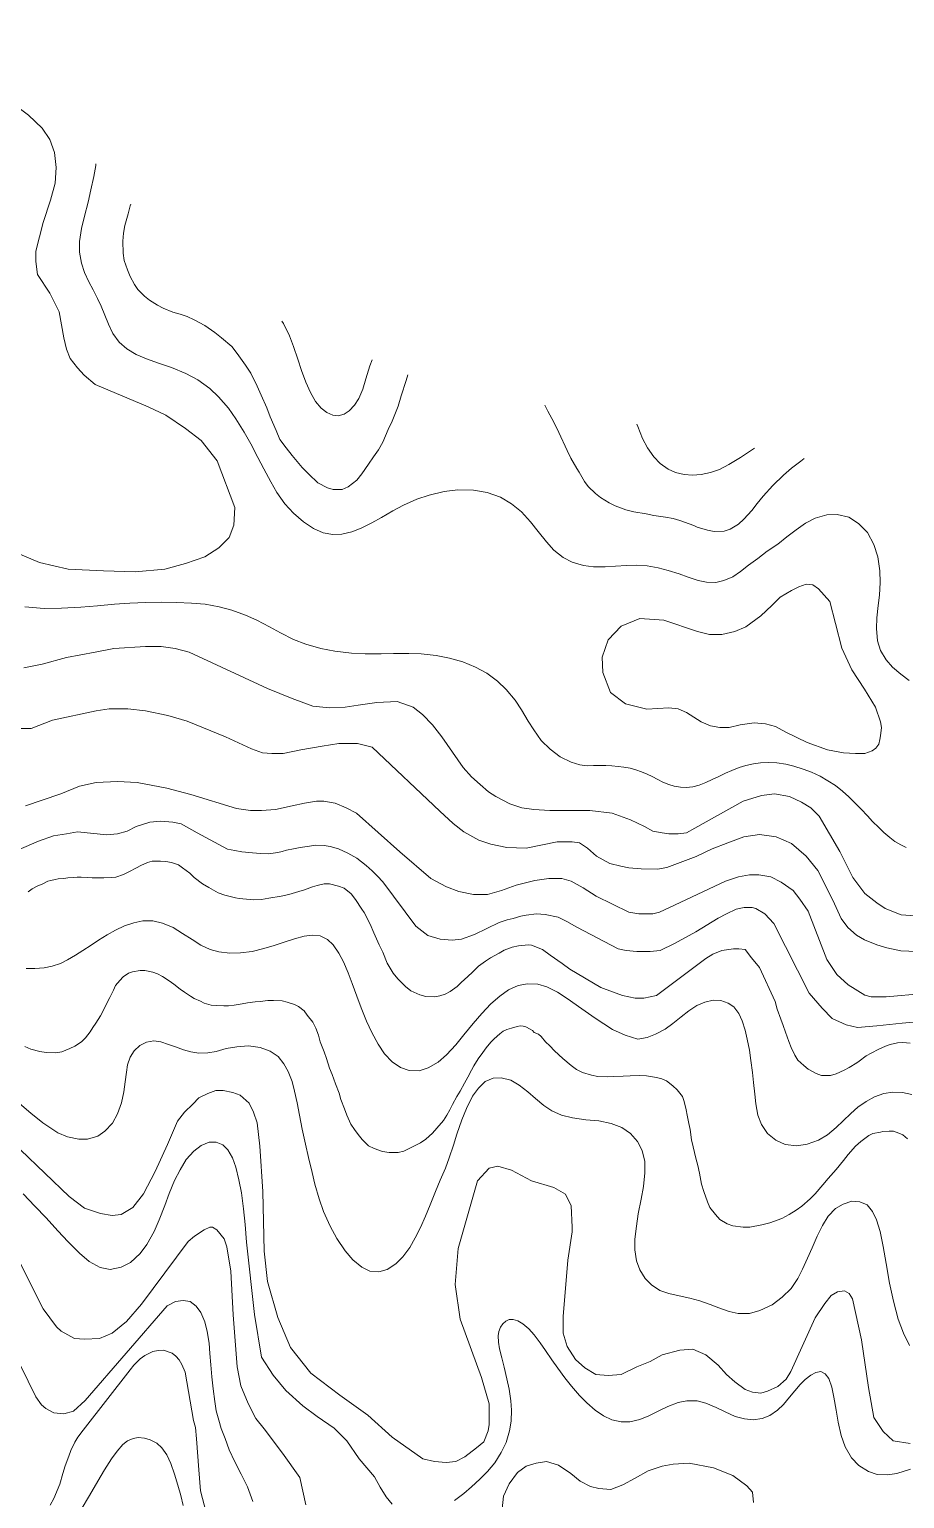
# Model space of a CAD drawing. Header units: metres. Extents: x 548946 to 557077, y 1838800 to 1845419.
# Drawn here: x 554197 to 554606, y 1843714 to 1844402 of the extents above; entities that cross this region are included whole.
import ezdxf

# ---------------------------------------------------------------- set-up
doc = ezdxf.new("R2010")
doc.units = ezdxf.units.M
doc.header["$LTSCALE"] = 28
doc.layers.add('1', color=7, linetype='Continuous', lineweight=13)
doc.layers.add('2', color=7, linetype='Continuous', lineweight=13)

msp = doc.modelspace()

# ---------------------------------------------------------------- linework, layer by layer
at = {"layer": '1'}
for points in [[(554227.78, 1844338.64), (554227.66, 1844337.78), (554226.78, 1844332.63), (554225.45, 1844326.5), (554224.12, 1844320.75), (554222.4, 1844314.2), (554221.02, 1844308.37), (554220.09, 1844302.35), (554220.02, 1844297.36), (554220.94, 1844292.2), (554222.44, 1844287.84), (554224.43, 1844283.35), (554226.46, 1844279.61), (554228.49, 1844275.67), (554230.22, 1844272.05), (554231.88, 1844267.82), (554233.59, 1844263.58), (554235.67, 1844259.2), (554238.65, 1844255.22), (554242.14, 1844252.02), (554246.54, 1844249.37), (554251.39, 1844247.45), (554257.09, 1844245.44), (554263.18, 1844243.36), (554269.74, 1844240.5), (554275.44, 1844237.6), (554281.08, 1844233.51), (554285.16, 1844229.67), (554289.7, 1844224.28), (554293.19, 1844219.35), (554297.11, 1844213.08), (554300.27, 1844207.62), (554303.56, 1844201.29), (554306.34, 1844195.9), (554309.5, 1844189.87), (554312.43, 1844184.88), (554316.17, 1844179.58), (554320.16, 1844175.21), (554324.82, 1844171.11), (554329.51, 1844168.09), (554334.02, 1844166.04), (554338.53, 1844165.18), (554342.71, 1844165.32)], [(554305.05, 1844230.42), (554303.24, 1844234.59), (554300.25, 1844240.72), (554297.73, 1844244.43), (554293.87, 1844249.89), (554291.31, 1844253.12), (554286.56, 1844257.24), (554283.41, 1844259.74), (554278.66, 1844263.01), (554273.78, 1844265.68), (554270.37, 1844267.2), (554267.11, 1844268.25), (554263.66, 1844269.29), (554259.16, 1844271.15), (554256.53, 1844272.56), (554252.84, 1844274.81), (554250.43, 1844276.72), (554247.42, 1844279.8), (554245.82, 1844282.1), (554243.76, 1844285.95), (554242.46, 1844289.04), (554241, 1844293.44), (554240.42, 1844296.81), (554240.34, 1844302.51), (554240.69, 1844306.17), (554241.22, 1844309.84), (554242.89, 1844315.18), (554243.8, 1844318.9), (554244.04, 1844319.76)], [(554314.74, 1844265.01), (554315.45, 1844263.9), (554318.22, 1844258.21), (554320.21, 1844253.11), (554322.19, 1844247.28), (554323.94, 1844241.97), (554325.86, 1844236.5), (554328.07, 1844231.57), (554330.43, 1844227.5), (554333.16, 1844224.26), (554335.72, 1844222.26), (554338.56, 1844221.02), (554341.03, 1844220.76), (554343.79, 1844221.49), (554346.16, 1844223.01), (554348.75, 1844225.66), (554350.68, 1844228.84), (554352.58, 1844233.26), (554353.99, 1844237.96), (554355.89, 1844244.15), (554356.91, 1844247)], [(554373.69, 1844239.84), (554372.82, 1844237.22), (554370.59, 1844230.11), (554369.06, 1844225.18), (554366.32, 1844218.29), (554364.5, 1844214.28), (554361.92, 1844208.46), (554359.95, 1844204.9), (554357.66, 1844201.6), (554355.29, 1844198.18), (554352.11, 1844193.53), (554349.78, 1844190.6), (554345.76, 1844187.48), (554342.94, 1844186.3), (554338.77, 1844186.2), (554336.01, 1844187.03), (554331.55, 1844189.37), (554327.27, 1844193.45), (554324.26, 1844196.53), (554319.62, 1844202.1), (554316.72, 1844205.76), (554313.81, 1844209.62), (554312.08, 1844213.9), (554309.26, 1844220.24), (554307.64, 1844224.43), (554305.05, 1844230.42)], [(554516.95, 1844166.6), (554513.83, 1844167.2), (554509, 1844168.65), (554507.39, 1844169.41), (554500.93, 1844171.82), (554497.69, 1844172.68), (554494.09, 1844173.32), (554488.68, 1844174.03), (554485.06, 1844174.86), (554479.33, 1844175.82), (554475.61, 1844176.73), (554470.63, 1844178.63), (554467.81, 1844180.02), (554463.81, 1844182.52), (554461.4, 1844184.43), (554457.99, 1844187.66), (554456.29, 1844190.03), (554453.79, 1844194.41), (554452.74, 1844196.1), (554449.9, 1844200.92), (554448.15, 1844204.53), (554444.24, 1844212.93), (554441.89, 1844217.71), (554439.19, 1844222.92), (554437.69, 1844225.79)], [(554480.79, 1844216.89), (554481.17, 1844215.7), (554483.38, 1844210.2), (554485.67, 1844205.82), (554488.7, 1844201.54), (554491.68, 1844198.43), (554495.39, 1844195.77), (554498.87, 1844194.22), (554502.84, 1844193.25), (554506.76, 1844193.04), (554510.82, 1844193.26), (554515.26, 1844194.2), (554519.42, 1844195.69), (554523.86, 1844197.92), (554529.28, 1844201.22), (554534.43, 1844204.7), (554535.73, 1844205.54)], [(554559.08, 1844200.72), (554557.45, 1844199.52), (554553.16, 1844196.26), (554549.35, 1844192.97), (554544.29, 1844188.11), (554539.81, 1844183.12), (554537.06, 1844179.67), (554534.57, 1844176.52), (554530.76, 1844172.37), (554528.26, 1844170.09), (554524.34, 1844167.74), (554521.58, 1844166.85), (554516.95, 1844166.6)], [(554342.71, 1844165.32), (554347.38, 1844166.46), (554351.78, 1844168.13), (554356.76, 1844170.62), (554361.26, 1844173.18), (554366.62, 1844176.24), (554371.64, 1844178.92), (554377.81, 1844181.68), (554383.64, 1844183.69), (554390.65, 1844185.33), (554397.09, 1844186.09), (554404.4, 1844185.96), (554410.69, 1844184.91), (554416.96, 1844182.76), (554422.18, 1844179.61), (554426.81, 1844175.79), (554431.04, 1844171.08), (554434.61, 1844166.61), (554438.52, 1844161.74), (554441.97, 1844157.94), (554446.36, 1844154.46), (554450.58, 1844152.27), (554455.8, 1844150.73), (554460.51, 1844150.17), (554465.98, 1844150.11), (554470.75, 1844150.4), (554475.88, 1844150.75), (554480.72, 1844150.8), (554485.56, 1844150.5), (554490.71, 1844149.59), (554495.4, 1844148.39), (554500.54, 1844146.75), (554504.81, 1844145.22), (554509.44, 1844143.73), (554513.38, 1844142.93), (554517.74, 1844142.82), (554521.5, 1844143.66), (554525.63, 1844145.49), (554529.18, 1844147.89), (554533.03, 1844150.87), (554537.34, 1844154.01), (554541.73, 1844157.35), (554546.64, 1844160.72), (554550.9, 1844164.17), (554555.22, 1844167.41), (554559.61, 1844170.52), (554564.09, 1844172.81), (554569.58, 1844174.37), (554574.49, 1844174.57), (554579.91, 1844173.32), (554584.4, 1844170.41), (554588.57, 1844166.16), (554591.54, 1844160.53), (554593.45, 1844154.74), (554594.38, 1844148.19), (554594.52, 1844142.83), (554594.21, 1844136.82), (554593.67, 1844132.04), (554593.07, 1844126.2), (554592.85, 1844121.22), (554593.38, 1844115.52), (554594.79, 1844111), (554597.38, 1844106.56), (554600.41, 1844103.22), (554604.3, 1844099.89)], [(554457.58, 1844056.99), (554454.03, 1844057.45), (554450.02, 1844058.65), (554444.91, 1844061.14), (554440.15, 1844064.87), (554435.96, 1844068.86), (554432.52, 1844073.78), (554429.99, 1844077.97), (554426.77, 1844083.26), (554423.79, 1844087.7), (554419.68, 1844092.75), (554415.65, 1844096.67), (554410.55, 1844100.43), (554405.25, 1844103.2), (554399.38, 1844105.59), (554393.06, 1844107.35), (554386.94, 1844108.58), (554379.95, 1844109.33), (554374.11, 1844109.58), (554366.96, 1844109.52), (554361.13, 1844109.39), (554353.65, 1844109.37), (554347.22, 1844109.71), (554339.47, 1844110.6), (554332.93, 1844111.87), (554325.92, 1844113.92), (554320.16, 1844116.17), (554314.08, 1844119.16), (554308.92, 1844121.96), (554303.06, 1844125.08), (554297.7, 1844127.55), (554291.29, 1844129.88), (554285.38, 1844131.4), (554278.81, 1844132.56), (554272.46, 1844133.15), (554265.47, 1844133.46), (554258.35, 1844133.5), (554251.04, 1844133.37), (554243.6, 1844133.04), (554236.41, 1844132.57), (554228.43, 1844131.89), (554220.71, 1844131.25), (554211.69, 1844130.75), (554203.57, 1844130.68), (554194.43, 1844131.35)], [(554193.97, 1844102.82), (554202.67, 1844104.56), (554213.97, 1844107.61), (554227.44, 1844110.23), (554236.14, 1844111.97), (554250.92, 1844112.84), (554258.31, 1844112.84), (554264.83, 1844111.97), (554271.35, 1844110.23), (554308.08, 1844093.15), (554319.6, 1844088.43), (554329.17, 1844084.94), (554336.99, 1844084.07), (554344.38, 1844084.5), (554350.47, 1844085.38), (554359.16, 1844086.68), (554368.73, 1844087.12), (554376.12, 1844084.5), (554380.46, 1844081.02), (554385.25, 1844076.22), (554389.59, 1844070.55), (554399.59, 1844056.17), (554403.5, 1844051.81), (554407.42, 1844048.32), (554411.33, 1844044.83), (554414.81, 1844042.65), (554421.33, 1844039.16), (554426.98, 1844037.42), (554432.63, 1844036.55), (554440.02, 1844036.11), (554446.54, 1844036.11), (554452.63, 1844036.11), (554458.71, 1844036.11), (554469.15, 1844034.8), (554477.84, 1844031.75), (554484.36, 1844028.7), (554488.27, 1844026.52), (554492.62, 1844025.65), (554495.66, 1844025.21), (554500.01, 1844025.21), (554503.92, 1844025.65), (554507.84, 1844027.83)], [(554604.3, 1844099.89), (554608.12, 1844097)], [(554611.66, 1843970.22), (554604.21, 1843970.49), (554597.74, 1843971.92), (554592.99, 1843973.28), (554587.25, 1843975.69), (554583.45, 1843977.76), (554579.45, 1843981.45), (554576.29, 1843985.63), (554573.24, 1843992.49), (554569.76, 1843999.44), (554565.4, 1844008.08), (554559.94, 1844014.74), (554553.1, 1844020.72), (554545.86, 1844023.81), (554538.14, 1844024.83), (554530.74, 1844023.86), (554523.3, 1844020.98), (554516.01, 1844018.26), (554508.44, 1844014.67), (554494.79, 1844009.52), (554490.45, 1844008.65), (554482.83, 1844008.82), (554476.97, 1844009.24), (554473.2, 1844010.08), (554468.17, 1844011.34), (554461.89, 1844014.7), (554457.7, 1844018.48), (554453.94, 1844021), (554450.58, 1844021.42), (554443.47, 1844021.42), (554428.99, 1844018.46), (554420, 1844018.85), (554412.42, 1844020.32), (554406.91, 1844022.27), (554399.84, 1844026.21), (554394.88, 1844030.07), (554388.55, 1844035.79), (554356.99, 1844065.76), (554350.03, 1844067.5), (554341.34, 1844067.5), (554333.52, 1844066.19), (554323.52, 1844064.45), (554315.26, 1844062.71), (554310.04, 1844062.71), (554305.69, 1844063.14), (554300.48, 1844064.89), (554288.31, 1844070.55), (554270.48, 1844077.97), (554261.35, 1844080.58), (554250.92, 1844082.76), (554242.66, 1844083.63), (554233.97, 1844083.63), (554227.88, 1844082.76), (554207.45, 1844078.4), (554197.45, 1844074.48), (554189.62, 1844074.48)], [(554606.66, 1844018.79), (554604.18, 1844019.99), (554601.41, 1844021.66), (554599.03, 1844023.49), (554596.27, 1844025.8), (554593.87, 1844028.15), (554591.05, 1844030.96), (554588.59, 1844033.58), (554585.67, 1844036.66), (554583.06, 1844039.39), (554579.93, 1844042.53), (554576.99, 1844045.12), (554573.65, 1844047.84), (554570.16, 1844050.04), (554566.54, 1844052.12), (554562.43, 1844053.97), (554558.6, 1844055.48), (554554.22, 1844056.86), (554550.42, 1844057.76), (554546.21, 1844058.39), (554542.56, 1844058.55), (554538.65, 1844058.36), (554535.27, 1844057.89), (554531.7, 1844057.1), (554528.62, 1844056.18), (554525.23, 1844054.9), (554522.23, 1844053.57), (554519.05, 1844052.05), (554516.04, 1844050.59), (554513.06, 1844049.22), (554509.88, 1844048.03), (554507, 1844047.26), (554503.79, 1844046.86), (554501.12, 1844046.97), (554498.14, 1844047.48), (554495.67, 1844048.28), (554492.9, 1844049.42), (554490.58, 1844050.6), (554487.92, 1844051.96), (554485.56, 1844053.13), (554482.94, 1844054.24), (554480.33, 1844055.11), (554477.66, 1844055.84), (554474.75, 1844056.41), (554472.07, 1844056.75), (554469.03, 1844057.01), (554466.31, 1844057.1), (554463.2, 1844057.15), (554460.44, 1844057.1), (554457.58, 1844056.99)], [(554237.88, 1844049.63), (554227.88, 1844049.19), (554220.05, 1844047.45), (554211.36, 1844043.96), (554202.67, 1844040.91), (554194.84, 1844038.29)], [(554632.63, 1843952.06), (554597.39, 1843948.92), (554590.43, 1843948.92), (554587.39, 1843949.79), (554579.56, 1843954.59), (554574.35, 1843959.38), (554569.56, 1843966.36), (554560.87, 1843989.03), (554556.96, 1843994.7), (554553.91, 1843998.62), (554548.26, 1844002.54), (554543.48, 1844005.16), (554537.83, 1844006.03), (554533.48, 1844006.03), (554528.27, 1844005.16), (554522.18, 1844002.98), (554496.1, 1843990.77), (554491.32, 1843988.59), (554488.27, 1843987.72), (554481.75, 1843987.72), (554476.97, 1843988.59), (554461.76, 1843996), (554455.67, 1843999.93), (554450.02, 1844002.98), (554445.67, 1844004.29), (554439.59, 1844004.29), (554433.07, 1844003.42), (554424.37, 1844001.24), (554417.42, 1843998.62), (554410.89, 1843996.88), (554404.37, 1843996.88), (554397.42, 1843998.18), (554391.77, 1844000.36), (554384.38, 1844004.29), (554369.96, 1844016.77), (554349.6, 1844034.8), (554344.82, 1844037.42), (554339.6, 1844039.6), (554334.39, 1844040.47), (554330.91, 1844040.47), (554325.26, 1844039.6), (554319.6, 1844038.29), (554311.78, 1844036.55), (554305.26, 1844036.11), (554300.04, 1844036.11), (554293.52, 1844036.98), (554272.22, 1844043.53), (554260.92, 1844046.58), (554247.01, 1844049.19), (554237.88, 1844049.63)], [(554507.84, 1844027.83), (554530.44, 1844040.47), (554539.13, 1844043.09), (554545.22, 1844043.96), (554552.18, 1844042.65), (554557.83, 1844040.04), (554562.17, 1844037.42), (554566.09, 1844033.5), (554575.65, 1844016.93), (554581.74, 1844004.72), (554587.39, 1843997.31), (554593.04, 1843992.95), (554596.95, 1843990.34), (554604.34, 1843987.28), (554610.86, 1843986.85)], [(554445.77, 1843964.58), (554440.14, 1843968.45), (554436.57, 1843971.05), (554431.55, 1843973.09), (554430.11, 1843973.2), (554425.39, 1843972.8), (554422.41, 1843972.23), (554418.7, 1843970.72), (554416.29, 1843969.37), (554412.37, 1843967.16), (554409.99, 1843965.62), (554406.77, 1843963.22), (554403.96, 1843960.48), (554401.74, 1843958.49), (554398.66, 1843955.63), (554396.7, 1843953.76), (554393.37, 1843951.44), (554391.05, 1843950.19), (554388.57, 1843949.41), (554386.16, 1843948.91), (554382.12, 1843949.17), (554379.27, 1843949.86), (554375.02, 1843951.81), (554372.49, 1843953.78), (554368.99, 1843957.34), (554366.85, 1843960.03), (554363.98, 1843964.63), (554361.91, 1843969.8), (554360.23, 1843973.31), (554357.81, 1843978.92), (554356.06, 1843982.99), (554353.29, 1843988.36), (554352.14, 1843989.93), (554349.09, 1843994.5), (554347.13, 1843997.21), (554343.86, 1843999.76), (554341.17, 1844000.66), (554337.02, 1844001.86), (554334.55, 1844001.74), (554331.3, 1844001.05), (554329.1, 1844000.39), (554325.36, 1843999.06), (554322.61, 1843998.15), (554317.91, 1843996.89), (554314.39, 1843996.07), (554308.7, 1843995.07), (554305.16, 1843994.44), (554301.54, 1843994.37), (554294.7, 1843994.94), (554293.05, 1843995.21), (554288.12, 1843996.5), (554284.93, 1843997.62), (554280.53, 1844000.03), (554277.65, 1844001.76), (554273.74, 1844004.8), (554271.68, 1844006.74), (554268.31, 1844009.36), (554266.32, 1844010.73), (554263.13, 1844011.86), (554260.41, 1844012.28), (554257.92, 1844012.35), (554254.02, 1844012.34), (554251.89, 1844011.79), (554248.82, 1844010.45), (554246.69, 1844009.23), (554243.1, 1844007.45), (554240.59, 1844006.18), (554237.11, 1844004.98), (554235.05, 1844004.72), (554231.44, 1844004.65), (554229.35, 1844004.58), (554226, 1844004.64), (554223.7, 1844004.73), (554220.82, 1844004.94), (554219, 1844005), (554217.5, 1844004.81), (554214.58, 1844004.54), (554212.7, 1844004.31), (554210.16, 1844004.08), (554208.76, 1844003.81), (554206.72, 1844003.37), (554205.24, 1844002.99), (554202.65, 1844001.62), (554200.65, 1844000.8), (554197.87, 1843999.4), (554196.03, 1843998.12)], [(554416.65, 1843949.32), (554412.48, 1843945.73), (554408.18, 1843941.11), (554404.22, 1843936.48), (554399.87, 1843931.11), (554396.14, 1843926.56), (554391.77, 1843921.88), (554387.86, 1843918.45), (554383.14, 1843915.67), (554378.95, 1843914.37), (554374.27, 1843914.49), (554370.24, 1843915.91), (554366.24, 1843918.6), (554362.77, 1843922.36), (554359.69, 1843926.76), (554356.74, 1843932.26), (554354.3, 1843937.56), (554351.76, 1843943.84), (554349.74, 1843949.24), (554347.58, 1843955.25), (554345.73, 1843960.18), (554343.53, 1843965.4), (554341.41, 1843969.44), (554338.69, 1843973.25), (554336.04, 1843975.73), (554332.68, 1843977.42), (554329.13, 1843977.73), (554325.14, 1843977.34), (554320.65, 1843976.05), (554316.31, 1843974.67), (554311.19, 1843972.9), (554306.27, 1843971.5), (554300.83, 1843970.22), (554295.4, 1843969.49), (554290.37, 1843969.32), (554285.31, 1843969.93), (554281.12, 1843971.17), (554276.78, 1843973.15), (554272.8, 1843975.74), (554268.31, 1843978.61), (554263.82, 1843981.38), (554258.86, 1843983.35), (554254.44, 1843984.48), (554249.74, 1843984.47), (554245.55, 1843983.62), (554241.13, 1843982.19), (554236.89, 1843980.11), (554233.04, 1843977.94), (554229.03, 1843975.39), (554225.58, 1843973.12), (554221.66, 1843970.57), (554218.21, 1843968.38), (554214.48, 1843966.22), (554211.11, 1843964.57), (554207.31, 1843963.3), (554203.62, 1843962.57), (554199.25, 1843962.28), (554195.14, 1843962.27)], [(554608.57, 1843927.29), (554605.1, 1843927.62), (554602.64, 1843927.5), (554599.31, 1843926.71), (554597.12, 1843925.86), (554593.97, 1843924.42), (554590.38, 1843922.63), (554588.06, 1843921.39), (554584.75, 1843918.88), (554583.61, 1843918.07), (554580.07, 1843915.91), (554577.75, 1843914.66), (554574.05, 1843912.96), (554571.39, 1843912.15), (554567.11, 1843912.09), (554564.61, 1843913.02), (554560.92, 1843915.04), (554558.89, 1843916.78), (554556, 1843919.38), (554554.67, 1843921.59), (554552.89, 1843925.18), (554551.87, 1843928.01), (554550.36, 1843932.4), (554549.21, 1843935.49), (554548.17, 1843938.51), (554546.43, 1843943.25), (554545.42, 1843946.74), (554538.12, 1843962.62), (554534.35, 1843967.24), (554531.42, 1843971.02), (554528.49, 1843971.44), (554525.97, 1843971.44), (554520.53, 1843970.6), (554516.34, 1843968.92), (554512.99, 1843966.82), (554489.96, 1843949.6), (554484.09, 1843948.34), (554479.91, 1843948.34), (554474.04, 1843949.6), (554469.44, 1843951.28), (554463.99, 1843953.38), (554449.34, 1843961.97), (554445.77, 1843964.58)], [(554194.52, 1843925.69), (554197.34, 1843924.52), (554201.49, 1843923.32), (554204.5, 1843922.84), (554208.89, 1843922.82), (554211.79, 1843923.28), (554215.61, 1843924.71), (554217.85, 1843925.85), (554221.02, 1843927.96), (554222.9, 1843929.72), (554225.11, 1843932.57), (554226.38, 1843934.64), (554227.75, 1843936.62), (554229.9, 1843940.04), (554231.12, 1843942.48), (554233.03, 1843946.24), (554234.25, 1843948.68), (554235.91, 1843952.13), (554236.89, 1843954.25), (554238.88, 1843956.6), (554240.49, 1843958.23), (554243.03, 1843959.98), (554244.94, 1843960.7), (554248.41, 1843961.23), (554250.68, 1843961.32), (554254.31, 1843960.53), (554256.51, 1843959.67), (554258.85, 1843958.53), (554262.07, 1843956.36), (554264.16, 1843954.91), (554267.22, 1843952.53), (554269.21, 1843951.15), (554272.01, 1843949.31), (554273.78, 1843948.1), (554276.7, 1843946.85), (554278.43, 1843946.02), (554281.6, 1843945.08), (554284, 1843944.9), (554287.56, 1843944.68), (554289.83, 1843944.78), (554292.38, 1843945), (554296.11, 1843945.66), (554298.71, 1843946.17), (554302.28, 1843946.62)], [(554609.39, 1843903.21), (554604.99, 1843904.21), (554600.55, 1843904.29), (554596.35, 1843903.73), (554591.87, 1843902.14), (554588.06, 1843900.05), (554584.05, 1843897.28), (554580.79, 1843894.36), (554577.28, 1843891.01), (554574.03, 1843887.77), (554569.88, 1843884.45), (554565.66, 1843881.88), (554560.4, 1843879.97), (554555.57, 1843879.33), (554550.21, 1843879.93), (554545.78, 1843881.85), (554541.83, 1843884.95), (554539.12, 1843889.25), (554537.4, 1843893.59), (554536.39, 1843898.88), (554535.9, 1843903.35), (554535.34, 1843908.9), (554534.87, 1843913.6), (554534.15, 1843919.23), (554533.44, 1843924), (554532.43, 1843929.14), (554531.42, 1843933.38), (554529.95, 1843937.79), (554528.39, 1843941.17), (554526.09, 1843944.22), (554523.4, 1843946.04), (554520.08, 1843947.21), (554516.43, 1843947.32), (554512.59, 1843946.51), (554508.83, 1843944.96), (554505.02, 1843942.38), (554501.53, 1843939.66), (554497.56, 1843936.44), (554493.93, 1843933.83), (554489.55, 1843931.42), (554485.54, 1843929.98), (554481.18, 1843929.2), (554475.36, 1843931.05), (554469.39, 1843933.67), (554461.25, 1843938.99), (554454.97, 1843943.28), (554448.1, 1843948.2), (554443.65, 1843951.12), (554438.7, 1843953.59), (554434.44, 1843954.88), (554429.59, 1843955.08), (554425.32, 1843954.18), (554420.8, 1843952.23), (554416.65, 1843949.32)], [(554302.28, 1843946.62), (554304.64, 1843946.82), (554308.2, 1843947.27), (554310.88, 1843947.22), (554314.81, 1843947.05), (554317.26, 1843946.49), (554320.64, 1843945.39), (554322.57, 1843944.4), (554325.11, 1843942.43), (554326.6, 1843940.42), (554329.21, 1843937.03), (554330.61, 1843934.25), (554331.87, 1843931.07), (554332.64, 1843927.93), (554334.46, 1843923.29), (554335.53, 1843920.09), (554337.06, 1843915.52), (554338.18, 1843912.61), (554339.87, 1843908.24), (554341.46, 1843903.96), (554342.31, 1843900.92), (554344, 1843896.56), (554345.05, 1843893.55), (554347.01, 1843889.31), (554348.65, 1843886.85), (554350.38, 1843884.49), (554352.29, 1843882.16), (554355.32, 1843879.29), (554357.86, 1843877.99), (554361.85, 1843876.59), (554364.87, 1843876.11), (554369.15, 1843876.17), (554371.84, 1843876.79), (554375.88, 1843878.72), (554379.64, 1843880.72), (554381.99, 1843882.44), (554385.17, 1843885.23), (554387.17, 1843887.57), (554390.25, 1843891.1), (554391.84, 1843893.59), (554393.25, 1843896.05), (554394.55, 1843898.6), (554396.57, 1843902.28), (554398.06, 1843904.85), (554400.16, 1843908.64), (554401.73, 1843911.32), (554403.42, 1843914.58), (554404.58, 1843916.73), (554406.56, 1843919.93), (554408.75, 1843922.97), (554410.21, 1843925.06), (554412.45, 1843927.72), (554413.97, 1843929.25), (554416.72, 1843931.69), (554418.29, 1843932.84), (554419.97, 1843933.73), (554422.09, 1843934.29), (554424.79, 1843935.1), (554426.14, 1843935.41), (554427.64, 1843935.26), (554428.76, 1843934.86), (554430.81, 1843933.88), (554431.99, 1843933.23), (554432.68, 1843932.33), (554434.76, 1843931.45), (554435.95, 1843930.36), (554438.07, 1843927.86), (554440.02, 1843926.01), (554442.23, 1843923.62), (554446.1, 1843920.1), (554450.03, 1843916.87), (554452.56, 1843914.9), (554455.3, 1843913.63), (554459.56, 1843912.35), (554462.49, 1843911.76), (554466.9, 1843911.55), (554469.84, 1843911.63), (554474.4, 1843911.82), (554477.61, 1843912.03), (554482.16, 1843912.22), (554485.23, 1843912.04), (554489.9, 1843911.29), (554492.38, 1843910.55), (554494.69, 1843909.6), (554497.54, 1843907.38), (554499.59, 1843905.45), (554502.08, 1843902.33), (554502.85, 1843900.04), (554503.9, 1843896.17), (554504.31, 1843893.65), (554505.1, 1843889.65), (554505.64, 1843886.85), (554506.33, 1843882.08), (554507.13, 1843878.75), (554508.35, 1843873.56), (554509.36, 1843870.07), (554510, 1843866.52), (554511.03, 1843861.32), (554512.04, 1843857.82), (554513.78, 1843853.08), (554514.96, 1843850.47)], [(554450.73, 1843892.41), (554445.59, 1843893.54), (554440.92, 1843895.68), (554437.32, 1843898.11), (554433.29, 1843901.32), (554429.83, 1843904.44), (554425.65, 1843907.63), (554421.79, 1843909.9), (554417.35, 1843911.1), (554413.55, 1843910.91), (554409.83, 1843909.39), (554406.62, 1843906.2), (554403.87, 1843902.46), (554401.07, 1843896.79), (554398.94, 1843891.49), (554396.61, 1843884.72), (554395.04, 1843879.55), (554393.01, 1843873.62), (554391.2, 1843868.86), (554388.79, 1843863.12), (554386.57, 1843857.83), (554384.05, 1843851.69), (554381.88, 1843846.37), (554379.53, 1843841.03), (554377.12, 1843836.2), (554374.51, 1843831.65), (554371.36, 1843827.38), (554368.06, 1843824.07), (554363.97, 1843821.42), (554360.15, 1843820.34), (554355.81, 1843820.69), (554352.11, 1843822.48), (554347.93, 1843825.98), (554344.37, 1843830.18), (554340.43, 1843835.94), (554337.33, 1843841.62), (554334.26, 1843848.56), (554332.2, 1843854.41), (554330.2, 1843861.29), (554328.86, 1843866.83), (554327.21, 1843873.72), (554325.83, 1843880.05), (554324.25, 1843887.04), (554322.98, 1843893.57), (554321.85, 1843899.32), (554320.71, 1843904.88), (554319.5, 1843909.36), (554317.72, 1843913.95), (554315.7, 1843917.58), (554312.94, 1843921.01), (554309.25, 1843923.57), (554304.55, 1843925.31), (554299.13, 1843926.09), (554293.62, 1843925.62), (554288.7, 1843924.75), (554284.05, 1843923.44), (554280.03, 1843922.83), (554275.94, 1843922.63), (554272.11, 1843923.28), (554268.65, 1843924.19), (554264.95, 1843925.52), (554261.73, 1843926.73), (554258.17, 1843927.89), (554254.88, 1843928.34), (554251.44, 1843927.81), (554248.34, 1843926.25), (554245.62, 1843923.62), (554243.76, 1843920.73), (554242.55, 1843917.14), (554242.03, 1843913.65), (554241.48, 1843909.19), (554240.8, 1843904.51), (554239.71, 1843899.34), (554237.84, 1843894.29), (554235.53, 1843889.9), (554231.99, 1843886.12), (554228.6, 1843883.75), (554223.86, 1843882.32), (554219.74, 1843882.31), (554214.39, 1843883.46), (554209.98, 1843885.31), (554202.97, 1843890.05), (554197.25, 1843894.46), (554189.82, 1843900.97)], [(554608.26, 1843785.78), (554605.52, 1843791.63), (554603, 1843798.23), (554600.74, 1843806.57), (554598.91, 1843814.94), (554597.35, 1843824.25), (554595.97, 1843832.11), (554594.61, 1843839.11), (554592.89, 1843844.57), (554591.03, 1843848.47), (554588.41, 1843851.66), (554585.12, 1843853.03), (554581.39, 1843853.37), (554577.21, 1843852.01), (554573.68, 1843849.89), (554570.24, 1843846.31), (554567.6, 1843842.04), (554565.09, 1843837.01), (554562.7, 1843831.61), (554560.62, 1843826.65), (554558.27, 1843821.5), (554555.99, 1843817.19), (554552.9, 1843812.53), (554548.68, 1843808.47), (554544.1, 1843804.83), (554538.27, 1843802.18), (554533.52, 1843800.84), (554528.08, 1843800.76), (554523.99, 1843801.72), (554519.17, 1843803.42), (554515.04, 1843805.08), (554510.23, 1843806.82), (554505.59, 1843808.01), (554500.57, 1843809.05), (554495.75, 1843810.17), (554491.47, 1843811.64), (554487.55, 1843814.16), (554484.6, 1843817.24), (554482.12, 1843821.3), (554480.58, 1843825.51), (554479.86, 1843830.55), (554479.82, 1843835.59), (554480.53, 1843841.65), (554481.45, 1843847.46), (554482.78, 1843854.24), (554483.83, 1843860.18), (554484.53, 1843866.67), (554484.47, 1843871.87), (554483.26, 1843877.11), (554481.02, 1843881.21), (554477.76, 1843885.02), (554473.77, 1843887.89), (554468.78, 1843889.75), (554463.01, 1843890.97), (554456.83, 1843891.47), (554450.73, 1843892.41)], [(554514.96, 1843850.47), (554517.58, 1843847.08), (554519.57, 1843844.85), (554522.99, 1843842.7), (554525.68, 1843841.8), (554530.43, 1843841.15), (554533.66, 1843841.18), (554539.25, 1843842.26), (554542.93, 1843843.29), (554548.5, 1843845.23), (554551.99, 1843847.1), (554555.26, 1843849.13), (554557.97, 1843851.09), (554561.83, 1843854.52), (554564.12, 1843856.81), (554567.69, 1843860.98), (554570.18, 1843863.96), (554573.94, 1843868.15), (554577.41, 1843872.39), (554579.55, 1843875.14), (554582.96, 1843879.09), (554585.54, 1843881.32), (554589.2, 1843884.07), (554591.09, 1843884.97), (554594.72, 1843885.71), (554595.74, 1843885.93), (554598.76, 1843886.12), (554600.77, 1843886.09), (554603.27, 1843885.16), (554605.18, 1843884.35), (554607.32, 1843882.52)], [(554366.27, 1843711.68), (554363.56, 1843715.05), (554360.68, 1843719.62), (554358.11, 1843724.35), (554350.91, 1843732.88), (554345.05, 1843741.28), (554339.18, 1843747.16), (554331.23, 1843752.62), (554324.53, 1843757.66), (554316.57, 1843764.8), (554310.7, 1843771.94), (554305.26, 1843780.34), (554301.88, 1843800.36), (554298.16, 1843834.16), (554297.56, 1843842.42), (554296.81, 1843849.71), (554295.82, 1843857.23), (554294.65, 1843863.29), (554293.21, 1843869.25), (554291.62, 1843873.69), (554289.53, 1843877.4), (554287.13, 1843879.75), (554283.95, 1843880.98), (554280.73, 1843880.95), (554276.91, 1843879.45), (554273.5, 1843876.69), (554270.04, 1843872.86), (554267.09, 1843868.04), (554264.5, 1843862.97), (554262.08, 1843856.94), (554259.97, 1843851.32), (554257.35, 1843844.66), (554254.95, 1843839.18), (554251.58, 1843833.14), (554248.38, 1843828.82), (554243.89, 1843824.63), (554239.64, 1843822.42), (554234.4, 1843821.43), (554229.77, 1843822.35), (554224.64, 1843825.19), (554220.12, 1843829.01), (554214.85, 1843834.32), (554210.01, 1843839.46), (554204.42, 1843845.55)], [(554204.42, 1843845.55), (554199.17, 1843851.1), (554193.78, 1843856.84)], [(554189.37, 1843830.24), (554203.07, 1843803.02), (554209.35, 1843794.62), (554211.45, 1843792.52), (554217.73, 1843789.16), (554222.34, 1843788.74), (554229.46, 1843789.16), (554235.32, 1843791.68), (554242.02, 1843797.14), (554249.14, 1843805.12), (554270.92, 1843834.51), (554273.85, 1843837.03), (554278.46, 1843839.97), (554280.97, 1843841.23), (554282.23, 1843841.23), (554284.32, 1843839.97), (554287.67, 1843835.77), (554288.93, 1843831.99), (554290.83, 1843820.62), (554292, 1843800.14), (554293.76, 1843775.8), (554295.5, 1843767.06), (554298.99, 1843758.75), (554302.48, 1843751.75), (554306.41, 1843746.94), (554315.08, 1843735.49), (554323.2, 1843724.13), (554325.9, 1843711.29)], [(554199.72, 1843761.86), (554178.19, 1843805.48)], [(554301.21, 1843712.83), (554298.6, 1843719.77), (554295.69, 1843725.67), (554292.68, 1843731.5), (554290.11, 1843736.99), (554288.14, 1843742.39), (554286.33, 1843747.1), (554285.25, 1843750.92), (554283.93, 1843755.29), (554283.37, 1843759.66), (554282.57, 1843765.65), (554282.03, 1843771.25), (554281.49, 1843776.88), (554281.11, 1843782.1), (554280.65, 1843786.88), (554279.82, 1843792.36), (554278.66, 1843796.87), (554276.89, 1843801.25), (554274.71, 1843804.27), (554271.85, 1843806.38), (554268.56, 1843806.97), (554264.96, 1843806.39), (554261.12, 1843804.39), (554222.76, 1843760.18), (554217.31, 1843755.14), (554212.7, 1843753.88), (554208.1, 1843754.3), (554204.33, 1843756.4), (554202.23, 1843758.08), (554199.72, 1843761.86)], [(554593.09, 1843725.58), (554589.09, 1843726.95), (554584.64, 1843729.73), (554581.19, 1843733.29), (554578.2, 1843738.45), (554576.28, 1843743.69), (554574.85, 1843750.06), (554573.95, 1843755.68), (554572.96, 1843761.72), (554571.92, 1843766.35), (554570.49, 1843770.38), (554568.79, 1843772.57), (554566.8, 1843773.62), (554564.42, 1843773.17), (554562.08, 1843771.97), (554559.49, 1843769.91), (554557.19, 1843767.59), (554554.62, 1843764.58), (554552.22, 1843761.63), (554549.33, 1843758.31), (554546.5, 1843755.58), (554542.9, 1843753.12), (554539.37, 1843751.73), (554535.22, 1843751.02), (554531.05, 1843751.53), (554526.76, 1843752.7), (554522.11, 1843754.83), (554517.84, 1843756.9), (554513.02, 1843758.91), (554508.9, 1843759.95), (554504.15, 1843760.03), (554500.04, 1843759.15), (554495.28, 1843757.34), (554491.12, 1843755.28), (554486.36, 1843752.96), (554482.2, 1843751.22), (554477.49, 1843750.15), (554473.39, 1843750.13), (554469.06, 1843751.08), (554465.12, 1843752.99), (554461.27, 1843755.53), (554457.38, 1843758.96), (554453.91, 1843762.5), (554450.19, 1843766.79), (554447.1, 1843770.71), (554443.79, 1843775.2), (554441.07, 1843779.17), (554438.09, 1843783.51), (554435.61, 1843787.16), (554432.75, 1843790.82), (554430.22, 1843793.58), (554427.48, 1843795.95), (554425.15, 1843797.34), (554422.92, 1843798.09), (554421.1, 1843797.99), (554419.44, 1843797.31), (554418.09, 1843796.03), (554417, 1843794.48), (554416.24, 1843792.43), (554415.93, 1843790.3), (554416.06, 1843787.42), (554416.57, 1843784.35), (554417.56, 1843780.12), (554418.63, 1843775.74), (554419.97, 1843770.2)], [(554274.34, 1843747.56), (554273.47, 1843750.78), (554269.49, 1843773.45), (554268, 1843776.97), (554266.68, 1843779.18), (554265.14, 1843780.89), (554263.35, 1843782.28), (554259.37, 1843783.68), (554256.92, 1843783.56), (554254.33, 1843783.05), (554250.67, 1843781.16), (554248.48, 1843779.66), (554245.44, 1843776.62), (554243.81, 1843774.51), (554221.8, 1843746.21), (554219.35, 1843743.05), (554217.95, 1843740.6), (554216.07, 1843736.66), (554215.06, 1843734.06), (554213.44, 1843729.59), (554212.28, 1843725.93), (554210.81, 1843720.99), (554208.14, 1843714.3), (554206.43, 1843711.23)], [(554419.97, 1843770.2), (554420.97, 1843765.43), (554421.81, 1843759.93), (554422.1, 1843755.66), (554421.94, 1843750.4), (554421.21, 1843745.91), (554419.69, 1843740.51), (554417.36, 1843735.74), (554414.4, 1843731.03), (554410.85, 1843726.87), (554407.38, 1843723.27), (554403.43, 1843719.67), (554399.83, 1843716.67), (554395.52, 1843713.38)], [(554360.67, 1843608.32), (554354.8, 1843608.32), (554345.2, 1843611.38), (554338.66, 1843614.88), (554329.94, 1843620.13), (554322.53, 1843627.56), (554307.74, 1843647.81), (554297.27, 1843665.18), (554287.71, 1843683.95), (554280.96, 1843701.15), (554276.63, 1843717.88), (554275.92, 1843727.62), (554274.84, 1843742.12), (554274.34, 1843747.56)], [(554417.73, 1843709.42), (554418.46, 1843715.45), (554421.08, 1843721.14), (554425, 1843726.38), (554428.92, 1843729.44), (554433.72, 1843730.76), (554438.52, 1843731.63), (554444.19, 1843729.88), (554449.85, 1843725.95), (554454.21, 1843722.45), (554459.01, 1843719.82), (554462.93, 1843718.95), (554468.6, 1843718.51), (554474.27, 1843720.7), (554479.94, 1843723.76), (554486.04, 1843727.26), (554492.58, 1843729.44), (554497.82, 1843730.32), (554505.23, 1843730.76), (554516.57, 1843728.57), (554525.72, 1843725.07), (554532.26, 1843720.26), (554534.88, 1843717.2), (554535.32, 1843712.39)], [(554608.71, 1843728.02), (554602.36, 1843726.03), (554598.05, 1843725.35), (554593.09, 1843725.58)]]:
    msp.add_lwpolyline(points, dxfattribs=at)
at = {"layer": '2'}
for points in [[(554164.63, 1844401.5), (554164.63, 1844398.33), (554164.19, 1844394.84), (554164.19, 1844390.92), (554165.93, 1844387), (554168.97, 1844383.51), (554171.15, 1844381.33), (554181.64, 1844372.33), (554196.15, 1844361.35), (554202.67, 1844355.25), (554206.15, 1844350.01), (554208.32, 1844343.91), (554209.19, 1844336.93), (554208.76, 1844329.52), (554206.58, 1844321.68), (554203.11, 1844311.21), (554199.63, 1844297.7), (554199.63, 1844292.9), (554200.5, 1844286.8), (554206.15, 1844278.08), (554210.5, 1844269.36), (554212.67, 1844257.15), (554213.98, 1844251.92)], [(554213.98, 1844251.92), (554215.71, 1844247.56), (554219.19, 1844243.2), (554222.23, 1844239.71), (554227.45, 1844235.35), (554252.23, 1844224.89), (554260.49, 1844220.97), (554269.62, 1844214.86), (554277.01, 1844209.2), (554284.4, 1844199.61), (554292.66, 1844177.81), (554292.22, 1844169.52), (554290.05, 1844163.86), (554285.27, 1844159.06), (554278.75, 1844154.7), (554269.62, 1844151.65), (554260.05, 1844149.03), (554246.14, 1844147.73), (554231.36, 1844148.16), (554214.84, 1844149.03), (554201.37, 1844152.09), (554189.2, 1844157.32)], [(554316.97, 1844017.53), (554314.88, 1844016.99), (554312.9, 1844016.53), (554310.67, 1844016.13), (554308.44, 1844015.92), (554304.71, 1844016.02), (554301.04, 1844016.27), (554296.03, 1844016.84), (554292.72, 1844017.33), (554289.33, 1844018.06), (554275.1, 1844025.62), (554267.57, 1844029.82), (554263.8, 1844030.66), (554257.93, 1844031.08), (554252.91, 1844030.66), (554246.63, 1844028.56), (554242.44, 1844026.46), (554237.83, 1844025.2), (554232.81, 1844024.78), (554219.19, 1844026.09), (554213.97, 1844025.22), (554207.88, 1844024.34), (554200.93, 1844021.73), (554191.8, 1844017.8)], [(554615.21, 1843937.58), (554604.78, 1843936.71), (554593.04, 1843935.4), (554583.91, 1843934.53), (554578.69, 1843935.84), (554572.17, 1843938.89), (554567.39, 1843943.69), (554561.3, 1843950.66), (554544.82, 1843983.2), (554540.63, 1843987.82), (554536.44, 1843990.34), (554534.77, 1843990.76), (554531, 1843990.76), (554527.23, 1843989.92), (554522.62, 1843987.82), (554518.85, 1843985.72), (554508.38, 1843979.42), (554498.33, 1843973.96), (554491.63, 1843970.6), (554487.03, 1843970.18), (554480.74, 1843970.18), (554475.72, 1843970.6), (554471.95, 1843971.44), (554452.72, 1843981.57), (554448.02, 1843984.17), (554443.95, 1843986.17), (554437.9, 1843987.39), (554433.9, 1843987.72), (554429.04, 1843987.1), (554426.55, 1843986.67), (554422.85, 1843985.61), (554420.18, 1843984.94), (554416.33, 1843983.76), (554404.81, 1843978.13), (554398.72, 1843975.95), (554394.38, 1843975.51), (554388.72, 1843975.95), (554383.07, 1843977.69), (554377.42, 1843982.05), (554361.9, 1844002.82), (554359.53, 1844005.41), (554356.93, 1844007.96), (554354.09, 1844010.44), (554349.78, 1844013.81), (554345.56, 1844016.13), (554341.29, 1844018.26), (554337.24, 1844019.34), (554334.53, 1844019.79), (554330.42, 1844019.92), (554327.58, 1844019.45), (554323.22, 1844018.79), (554320.11, 1844018.15), (554316.97, 1844017.53)], [(554452.04, 1843779.3), (554448.12, 1843785.42), (554446.37, 1843791.55), (554446.37, 1843799.42), (554448.46, 1843825.71), (554450.55, 1843839.05), (554450.52, 1843841.17), (554450.06, 1843851.14), (554447.35, 1843856.57), (554441.93, 1843859.75), (554431.54, 1843862.92), (554422.06, 1843867.9), (554415.73, 1843869.71), (554411.67, 1843868.8), (554406.25, 1843862.92), (554397.21, 1843831.21), (554395.86, 1843814.45), (554398.12, 1843798.14), (554408.06, 1843770.96), (554411.64, 1843758.5), (554411.64, 1843752.62), (554411.64, 1843748.84), (554411.22, 1843745.9), (554409.13, 1843740.86), (554405.78, 1843737.92), (554400.33, 1843733.72), (554396.15, 1843731.62), (554391.54, 1843731.2), (554386.09, 1843731.62), (554380.65, 1843732.88), (554366.28, 1843742.97), (554355.01, 1843753.27), (554341.87, 1843762.55), (554328.29, 1843772.85), (554318.7, 1843784.9), (554312.91, 1843798.94), (554308.03, 1843815.72), (554306.51, 1843829.93), (554305.83, 1843857.92), (554304.42, 1843879.03), (554303.17, 1843889.95), (554301.49, 1843894.99), (554299.4, 1843899.19), (554295.21, 1843902.97), (554291.86, 1843904.23), (554287.25, 1843905.07), (554283.9, 1843905.07), (554280.13, 1843903.81), (554275.94, 1843901.71), (554273.01, 1843898.77), (554269.24, 1843894.99), (554265.89, 1843890.79), (554261.29, 1843879.87), (554255.42, 1843867.27), (554249.98, 1843856.77), (554244.95, 1843850.47), (554239.51, 1843847.11), (554235.32, 1843846.69), (554229.87, 1843847.53), (554222.34, 1843850.05), (554215.22, 1843855.51), (554192.45, 1843877.4)], [(554608.57, 1843739.95), (554600.72, 1843741.26), (554595.93, 1843745.63), (554591.57, 1843752.19), (554589.12, 1843766.27), (554585.9, 1843788.49), (554581.68, 1843807.64), (554580, 1843810.16), (554577.91, 1843811.42), (554574.56, 1843811), (554571.63, 1843809.32), (554568.69, 1843805.54), (554564.09, 1843798.82), (554552.76, 1843773.62), (554550.58, 1843770.12), (554546.66, 1843766.62), (554541.86, 1843764.44), (554538.81, 1843763.56), (554534.88, 1843764), (554531.4, 1843765.31), (554526.6, 1843768.81), (554522.68, 1843772.31), (554518.75, 1843776.68), (554513.08, 1843781.49), (554506.98, 1843784.11), (554500.87, 1843783.68), (554492.59, 1843781.49), (554486.92, 1843778.43), (554480.82, 1843775.8), (554473.4, 1843772.31), (554467.3, 1843771.87), (554461.63, 1843772.31), (554456.4, 1843775.37), (554452.04, 1843779.3)], [(554268.58, 1843711.07), (554267.44, 1843715.67), (554266.09, 1843720.52), (554264.55, 1843725.74), (554262.75, 1843730.63), (554260.9, 1843734.65), (554258.55, 1843738), (554256.18, 1843740.13), (554253.16, 1843741.77), (554250.43, 1843742.54), (554247.49, 1843742.8), (554245.1, 1843742.41), (554242.58, 1843741.27), (554240.38, 1843739.49), (554237.71, 1843736.48), (554235.09, 1843732.89), (554231.84, 1843727.71), (554228.66, 1843722.39), (554224.8, 1843715.65), (554220.86, 1843709.18)]]:
    msp.add_lwpolyline(points, dxfattribs=at)
msp.add_lwpolyline([(554592.4, 1844084.41), (554587.25, 1844092.87), (554581.33, 1844101.85), (554576.61, 1844112.09), (554573.68, 1844123.51), (554571.01, 1844133.95), (554565.65, 1844139.87), (554563.04, 1844141.62), (554560, 1844142.05), (554556.52, 1844140.74), (554553.04, 1844139), (554547.83, 1844135.95), (554543.92, 1844132.02), (554538.7, 1844127.23), (554531.74, 1844122), (554526.53, 1844119.82), (554520.44, 1844118.51), (554514.79, 1844118.51), (554509.14, 1844119.82), (554493.36, 1844125.19), (554482.17, 1844125.99), (554473.35, 1844122.29), (554467.28, 1844115.98), (554464.51, 1844107.89), (554464.8, 1844100.62), (554468.47, 1844091.36), (554475.39, 1844085.98), (554485.38, 1844083.54), (554495.66, 1844084.07), (554500.01, 1844083.63), (554503.92, 1844081.89), (554507.4, 1844079.71), (554510.88, 1844077.53), (554515.22, 1844075.79), (554519.57, 1844074.91), (554523.92, 1844074.91), (554529.14, 1844076.22), (554535.66, 1844077.09), (554540.87, 1844076.66), (554545.65, 1844075.35), (554550.44, 1844072.73), (554560.43, 1844067.94), (554570, 1844064.45), (554577.39, 1844063.14), (554583.04, 1844062.71), (554587.39, 1844062.71), (554590.86, 1844064.01), (554592.6, 1844065.32), (554593.91, 1844067.07), (554594.34, 1844069.25), (554594.78, 1844070.99), (554595.21, 1844074.91), (554594.78, 1844077.53)], close=True, dxfattribs=at)

doc.saveas('drawing.dxf')
